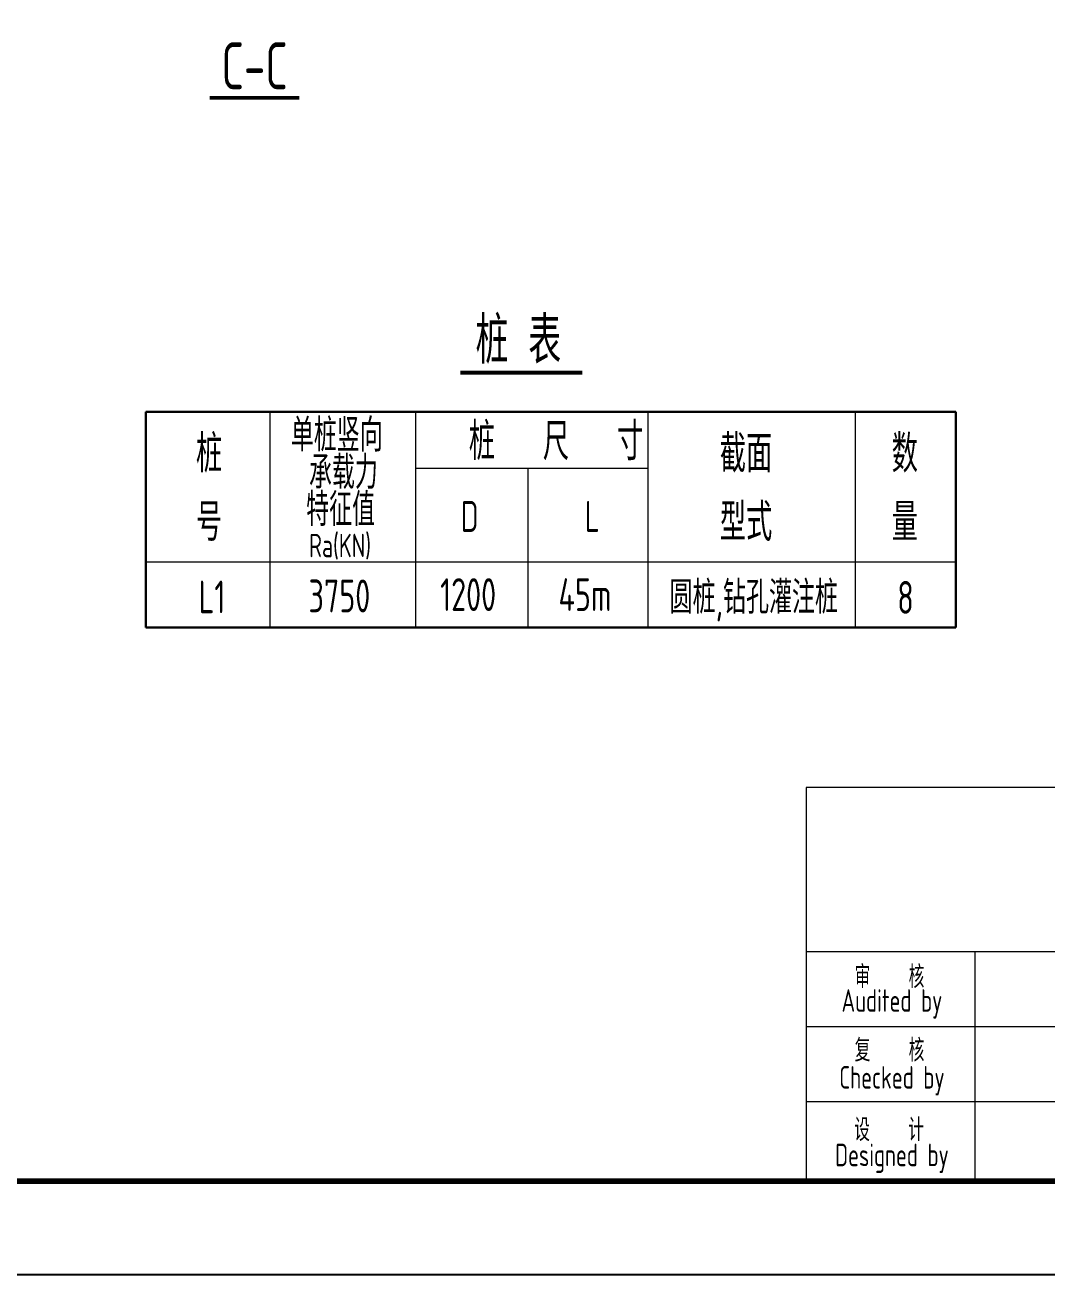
# Model space of a CAD drawing. Extents: x -2876908 to 633791, y -1383861 to 872234.
# Drawn here: x -501867 to -447370, y -227866 to -161182 of the extents above; entities that cross this region are included whole.
import ezdxf
from ezdxf.enums import TextEntityAlignment as Align

# ---------------------------------------------------------------- set-up
doc = ezdxf.new("R2010")
doc.units = 0
doc.header["$LTSCALE"] = 5
doc.header["$MEASUREMENT"] = 0
doc.layers.get('0').update_dxf_attribs({"linetype": 'CONTINUOUS', "lineweight": 25})
doc.layers.add('14', color=14, linetype='CONTINUOUS')
doc.layers.add('M_Dim', color=3, linetype='CONTINUOUS')
for name, color, linetype, lineweight in [('1粗实线', 1, 'CONTINUOUS', 30), ('2细实线', 5, 'CONTINUOUS', 18), ('6文本', 7, 'CONTINUOUS', 15), ('HFZT', 5, 'CONTINUOUS', 15), ('TEXT', 7, 'CONTINUOUS', 0)]:
    doc.layers.add(name, color=color, linetype=linetype, lineweight=lineweight)
doc.styles.add('TSSD_NORM', font='tssdeng.shx', dxfattribs={"width": 0.7, "bigfont": 'hztxt.shx'})
doc.styles.add('TSSD_Rein', font='tssdeng.shx', dxfattribs={"width": 0.7, "bigfont": 'hztxt.shx'})
doc.styles.add('图框-仿宋', font='tssdeng.shx', dxfattribs={"bigfont": 'hztxt.shx'})

# ---------------------------------------------------------------- blocks, each defined once
blk = doc.blocks.new('施工设计图框')
at = {"color": 7, "linetype": 'Continuous'}
blk.add_lwpolyline([(-395.5, -13.5), (-395.5, 283.5), (24.5, 283.5), (24.5, -13.5), (-395.5, -13.5)], dxfattribs=at)
at = {"layer": '1粗实线', "color": 7, "linetype": 'Continuous', "const_width": 0.6}
blk.add_lwpolyline([(-370.5, -3.5), (-370.5, 273.5), (14.5, 273.5), (14.5, -3.5), (-370.5, -3.5)], dxfattribs=at)
at = {"layer": 'HFZT'}
for p, q in [((-147.5, 38.5), (-147.5, -3.5)), ((14.5, 38.5), (-147.5, 38.5)), ((-147.5, 21), (14.5, 21)), ((-129.5, 21), (-129.5, -3.5)), ((-147.5, 13), (-111.5, 13)), ((-147.5, 5), (-111.5, 5)), ((-147.5, -3.5), (14.5, -3.5))]:
    blk.add_line(p, q, dxfattribs=at)
at = {"layer": 'HFZT', "style": '图框-仿宋', "width": 0.7}
for s, p in [('审    核', (-138.6, 18.45)), ('Audited by', (-138.34, 15.43)), ('复    核', (-138.6, 10.6)), ('Checked by', (-138.34, 7.23)), ('设    计', (-138.65, 2.1)), ('Designed by', (-138.34, -1.05))]:
    blk.add_text(s, height=2.4, dxfattribs=at).set_placement(p, align=Align.MIDDLE)
at = {"layer": 'HFZT', "color": 2, "style": 'TSSD_NORM', "width": 0.7}
for tag, height, p in [('比例尺', 2.5, (7.25, 17.5)), ('图号', 2.5, (-20.49, 3.5)), ('日期', 2.5, (7.25, 3.5)), ('图名', 4, (-76.24, 0.75))]:
    blk.add_attdef(tag, text='', height=height, dxfattribs=at).set_placement(p, align=Align.MIDDLE)

msp = doc.modelspace()

# ---------------------------------------------------------------- linework, layer by layer
at = {"const_width": 208.333}
msp.add_lwpolyline([(-478658.538, -179728.016), (-472153.141, -179728.016)], dxfattribs=at)
at = {"layer": '1粗实线'}
for p, q in [((-495430.188, -181818.091), (-452225.29, -181818.091)), ((-495430.188, -181818.091), (-495430.188, -193318.091)), ((-452225.29, -181818.091), (-452225.29, -193318.091)), ((-495430.188, -193318.091), (-452225.29, -193318.091))]:
    msp.add_line(p, q, dxfattribs=at)
at = {"layer": '2细实线'}
for p, q in [((-488819.819, -181818.091), (-488819.819, -193318.091)), ((-481049.464, -181818.091), (-481049.464, -193318.091)), ((-468649.448, -181818.091), (-468649.448, -193318.091)), ((-457606.001, -181818.091), (-457606.001, -193318.091)), ((-481049.464, -184818.091), (-468649.448, -184818.091)), ((-475049.464, -184818.091), (-475049.464, -193318.091)), ((-495430.188, -189818.091), (-452225.29, -189818.091))]:
    msp.add_line(p, q, dxfattribs=at)
at = {"layer": 'M_Dim', "elevation": 2480000}
msp.add_lwpolyline([(-492026.601, -165062.925, 200, 200, 0), (-487233.5, -165062.925, 200, 200, 0)], format="xyseb", dxfattribs=at)

# ---------------------------------------------------------------- block references
at = {"xscale": 500, "yscale": 500, "zscale": 500}
msp.add_blockref('施工设计图框', (-386467.162, -221115.649), dxfattribs=at)

# ---------------------------------------------------------------- texts
at = {"layer": '14', "color": 0, "style": 'TSSD_Rein', "width": 0.7}
for s, height, p in [('桩   尺   寸           ', 2000, (-478202.245, -184395.564)), ('桩              ', 2000, (-492749.338, -185054.808)), ('截面', 2000, (-464820.526, -185054.808)), ('数', 2000, (-455652.112, -185054.808)), ('承载力', 1750, (-486724.231, -185931.42)), ('特征值', 1750, (-486875.265, -187909.051)), ('号            ', 2000, (-492749.338, -188706.446)), ('D', 1650, (-478630.08, -188222.381)), ('L', 1650, (-472017.116, -188222.381)), ('型式', 2000, (-464820.526, -188706.446)), ('量', 2000, (-455652.112, -188706.446)), ('Ra(KN)', 1250, (-486721.197, -189575.79))]:
    msp.add_text(s, height=height, dxfattribs=at).set_placement(p)
at = {"layer": '6文本', "style": 'TSSD_NORM', "width": 0.7}
for s, p in [('C-C', (-489625.099, -163356.251)), ('桩 表', (-475558.694, -177867.736))]:
    msp.add_text(s, height=2500, dxfattribs=at).set_placement(p, align=Align.MIDDLE)
msp.add_text('单桩竖向', height=1750, dxfattribs=at).set_placement((-487692.462, -183936.623))
at = {"layer": 'TEXT', "style": 'TSSD_Rein', "width": 0.7}
for s, p in [('1200', (-479727.845, -192445.125)), ('45m', (-473420.236, -192445.125)), ('圆桩,钻孔灌注桩', (-467493.181, -192593.66)), ('L1', (-492610.104, -192564.909)), ('3750', (-486747.599, -192515.125)), ('8', (-455354.231, -192593.66))]:
    msp.add_text(s, height=1750, dxfattribs=at).set_placement(p)

doc.saveas('drawing.dxf')
